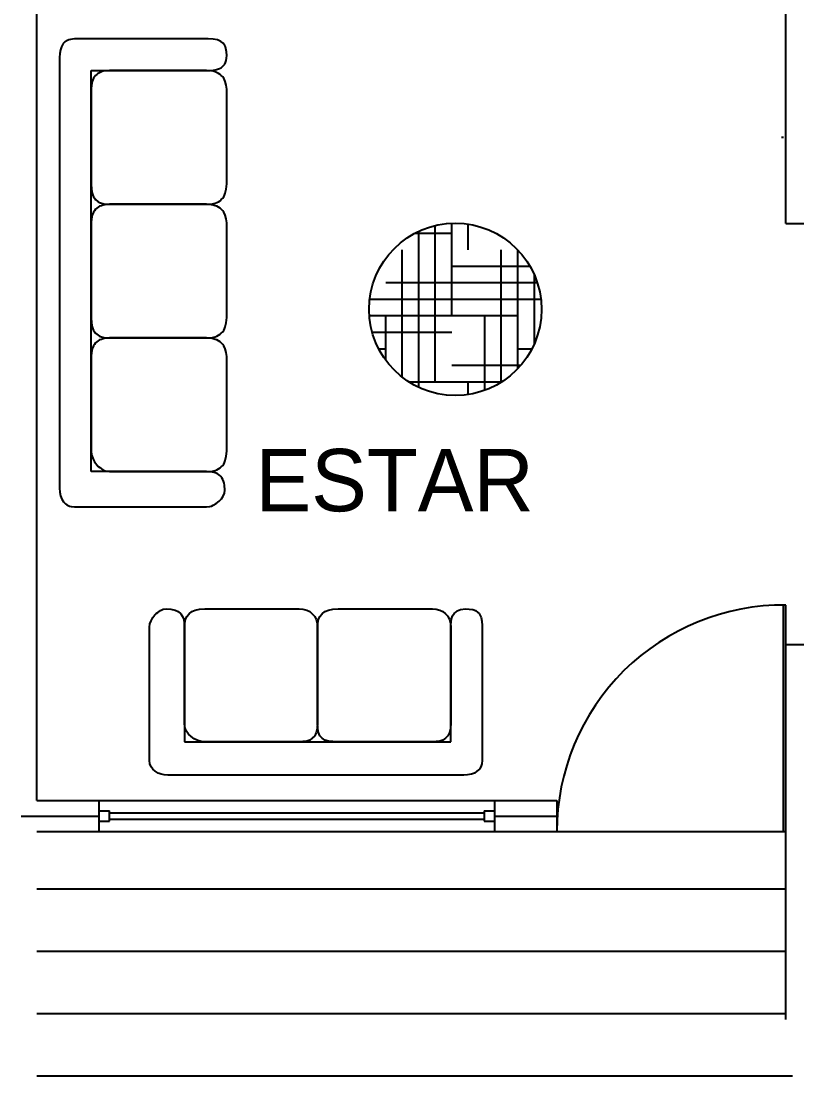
# Model space of a CAD drawing. Header units: millimetres. Extents: x 686.5 to 717.1, y 236.1 to 261.6.
# Drawn here: x 698.714 to 699.646, y 241.248 to 242.517 of the extents above; entities that cross this region are included whole.
import ezdxf

# ---------------------------------------------------------------- set-up
doc = ezdxf.new("R2010")
doc.units = ezdxf.units.MM
doc.linetypes.add('ACAD_ISO04W100', pattern=[30.5, 24, -3, 0.5, -3])
for name, color, linetype in [('EJE', 4, 'ACAD_ISO04W100'), ('LETREROS', 31, 'Continuous'), ('MUE', 2, 'Continuous'), ('MURO1', 3, 'Continuous'), ('PUERTAS', 191, 'Continuous'), ('VENTANAS', 111, 'Continuous')]:
    doc.layers.add(name, color=color, linetype=linetype)

# ---------------------------------------------------------------- blocks, each defined once
blk = doc.blocks.new('SILLON3')
at = {"color": 2}
for p, q in [((-1.1776, 0.2119), (-1.1843, 0.1965)), ((-1.1776, 0.2119), (-1.1843, 0.1965)), ((-1.1689, 0.2235), (-1.1776, 0.2119)), ((-1.1689, 0.2235), (-1.1776, 0.2119)), ((-1.164, 0.2273), (-1.1689, 0.2235)), ((-1.164, 0.2273), (-1.1689, 0.2235)), ((-1.1573, 0.2312), (-1.164, 0.2273)), ((-1.1573, 0.2312), (-1.164, 0.2273)), ((-1.1515, 0.2351), (-1.1573, 0.2312)), ((-1.1515, 0.2351), (-1.1573, 0.2312)), ((-1.1438, 0.237), (-1.1515, 0.2351)), ((-1.1438, 0.237), (-1.1515, 0.2351)), ((-1.1274, 0.2399), (-1.1438, 0.237)), ((-1.1274, 0.2399), (-1.1438, 0.237)), ((-1.109, 0.2409), (-1.1274, 0.2399)), ((-1.109, 0.2409), (-1.1274, 0.2399)), ((-1.0965, 0.2399), (-1.109, 0.2409)), ((-1.0965, 0.2399), (-1.109, 0.2409)), ((-1.0859, 0.238), (-1.0965, 0.2399)), ((-1.0859, 0.238), (-1.0965, 0.2399)), ((-1.0762, 0.2351), (-1.0859, 0.238)), ((-1.0762, 0.2351), (-1.0859, 0.238)), ((-1.0675, 0.2312), (-1.0762, 0.2351)), ((-1.0675, 0.2312), (-1.0762, 0.2351)), ((-1.0608, 0.2254), (-1.0675, 0.2312)), ((-1.0608, 0.2254), (-1.0675, 0.2312)), ((-1.055, 0.2196), (-1.0608, 0.2254)), ((-1.055, 0.2196), (-1.0608, 0.2254)), ((-1.0501, 0.2138), (-1.055, 0.2196)), ((-1.0501, 0.2138), (-1.055, 0.2196)), ((-1.0463, 0.2061), (-1.0501, 0.2138)), ((-1.0463, 0.2061), (-1.0501, 0.2138)), ((-1.0414, 0.1916), (-1.0463, 0.2061)), ((-1.0414, 0.1916), (-1.0463, 0.2061)), ((-1.0183, 0.209), (-1.0231, 0.2013)), ((-1.0183, 0.209), (-1.0231, 0.2013)), ((-1.0125, 0.2148), (-1.0183, 0.209)), ((-1.0125, 0.2148), (-1.0183, 0.209)), ((-1.0067, 0.2216), (-1.0125, 0.2148)), ((-1.0067, 0.2216), (-1.0125, 0.2148)), ((-0.9999, 0.2264), (-1.0067, 0.2216)), ((-0.9999, 0.2264), (-1.0067, 0.2216)), ((-0.9845, 0.2341), (-0.9999, 0.2264)), ((-0.9845, 0.2341), (-0.9999, 0.2264)), ((-0.9671, 0.2389), (-0.9845, 0.2341)), ((-0.9671, 0.2389), (-0.9845, 0.2341)), ((-0.9478, 0.2409), (-0.9671, 0.2389)), ((-0.9478, 0.2409), (-0.9671, 0.2389)), ((-0.4922, 0.2409), (-0.9478, 0.2409)), ((-0.4922, 0.2409), (-0.9478, 0.2409)), ((-0.4922, 0.2409), (-0.4922, 0.2409)), ((-0.4671, 0.2389), (-0.4922, 0.2409)), ((-0.4671, 0.2389), (-0.4922, 0.2409)), ((-0.4468, 0.2341), (-0.4671, 0.2389)), ((-0.4468, 0.2341), (-0.4671, 0.2389)), ((-0.442, 0.2322), (-0.4468, 0.2341)), ((-0.442, 0.2322), (-0.4468, 0.2341)), ((-0.4382, 0.2302), (-0.442, 0.2322)), ((-0.4382, 0.2302), (-0.442, 0.2322)), ((-0.4295, 0.2264), (-0.4382, 0.2302)), ((-0.4295, 0.2264), (-0.4382, 0.2302)), ((-0.4227, 0.2216), (-0.4295, 0.2264)), ((-0.4227, 0.2216), (-0.4295, 0.2264)), ((-0.416, 0.2148), (-0.4227, 0.2216)), ((-0.416, 0.2148), (-0.4227, 0.2216)), ((-0.4111, 0.209), (-0.416, 0.2148)), ((-0.4111, 0.209), (-0.416, 0.2148)), ((-0.4063, 0.2013), (-0.4111, 0.209)), ((-0.4063, 0.2013), (-0.4111, 0.209)), ((-0.3744, 0.209), (-0.3793, 0.2013)), ((-0.3744, 0.209), (-0.3793, 0.2013)), ((-0.3696, 0.2148), (-0.3744, 0.209)), ((-0.3696, 0.2148), (-0.3744, 0.209)), ((-0.3629, 0.2216), (-0.3696, 0.2148)), ((-0.3629, 0.2216), (-0.3696, 0.2148)), ((-0.3561, 0.2264), (-0.3629, 0.2216)), ((-0.3561, 0.2264), (-0.3629, 0.2216)), ((-0.3416, 0.2341), (-0.3561, 0.2264)), ((-0.3416, 0.2341), (-0.3561, 0.2264)), ((-0.3243, 0.2389), (-0.3416, 0.2341)), ((-0.3243, 0.2389), (-0.3416, 0.2341)), ((-0.3049, 0.2409), (-0.3243, 0.2389)), ((-0.3049, 0.2409), (-0.3243, 0.2389)), ((0.1507, 0.2409), (-0.3049, 0.2409)), ((0.1507, 0.2409), (-0.3049, 0.2409)), ((0.1507, 0.2409), (0.1507, 0.2409)), ((0.1758, 0.2389), (0.1507, 0.2409)), ((0.1758, 0.2389), (0.1507, 0.2409)), ((0.196, 0.2341), (0.1758, 0.2389)), ((0.196, 0.2341), (0.1758, 0.2389)), ((0.2009, 0.2322), (0.196, 0.2341)), ((0.2009, 0.2322), (0.196, 0.2341)), ((0.2047, 0.2302), (0.2009, 0.2322)), ((0.2047, 0.2302), (0.2009, 0.2322)), ((0.2134, 0.2264), (0.2047, 0.2302)), ((0.2134, 0.2264), (0.2047, 0.2302)), ((0.2202, 0.2216), (0.2134, 0.2264)), ((0.2202, 0.2216), (0.2134, 0.2264)), ((0.2269, 0.2148), (0.2202, 0.2216)), ((0.2269, 0.2148), (0.2202, 0.2216)), ((0.2317, 0.209), (0.2269, 0.2148)), ((0.2317, 0.209), (0.2269, 0.2148)), ((0.2366, 0.2013), (0.2317, 0.209)), ((0.2366, 0.2013), (0.2317, 0.209)), ((0.2684, 0.209), (0.2636, 0.2013)), ((0.2684, 0.209), (0.2636, 0.2013)), ((0.2732, 0.2148), (0.2684, 0.209)), ((0.2732, 0.2148), (0.2684, 0.209)), ((0.28, 0.2216), (0.2732, 0.2148)), ((0.28, 0.2216), (0.2732, 0.2148)), ((0.2868, 0.2264), (0.28, 0.2216)), ((0.2868, 0.2264), (0.28, 0.2216)), ((0.3012, 0.2341), (0.2868, 0.2264)), ((0.3012, 0.2341), (0.2868, 0.2264)), ((0.3186, 0.2389), (0.3012, 0.2341)), ((0.3186, 0.2389), (0.3012, 0.2341)), ((0.3379, 0.2409), (0.3186, 0.2389)), ((0.3379, 0.2409), (0.3186, 0.2389)), ((0.7935, 0.2409), (0.3379, 0.2409)), ((0.7935, 0.2409), (0.3379, 0.2409)), ((0.7935, 0.2409), (0.7935, 0.2409)), ((0.8186, 0.2389), (0.7935, 0.2409)), ((0.8186, 0.2389), (0.7935, 0.2409)), ((0.8389, 0.2341), (0.8186, 0.2389)), ((0.8389, 0.2341), (0.8186, 0.2389)), ((0.8437, 0.2322), (0.8389, 0.2341)), ((0.8437, 0.2322), (0.8389, 0.2341)), ((0.8476, 0.2302), (0.8437, 0.2322)), ((0.8476, 0.2302), (0.8437, 0.2322)), ((0.8563, 0.2264), (0.8476, 0.2302)), ((0.8563, 0.2264), (0.8476, 0.2302)), ((0.863, 0.2216), (0.8563, 0.2264)), ((0.863, 0.2216), (0.8563, 0.2264)), ((0.8698, 0.2148), (0.863, 0.2216)), ((0.8698, 0.2148), (0.863, 0.2216)), ((0.8746, 0.209), (0.8698, 0.2148)), ((0.8746, 0.209), (0.8698, 0.2148)), ((0.8794, 0.2013), (0.8746, 0.209)), ((0.8794, 0.2013), (0.8746, 0.209)), ((0.9103, 0.208), (0.9055, 0.2013)), ((0.9103, 0.208), (0.9055, 0.2013)), ((0.9152, 0.2129), (0.9103, 0.208)), ((0.9152, 0.2129), (0.9103, 0.208)), ((0.9219, 0.2177), (0.9152, 0.2129)), ((0.9219, 0.2177), (0.9152, 0.2129)), ((0.9296, 0.2225), (0.9219, 0.2177)), ((0.9296, 0.2225), (0.9219, 0.2177)), ((0.9374, 0.2254), (0.9296, 0.2225)), ((0.9374, 0.2254), (0.9296, 0.2225)), ((0.947, 0.2283), (0.9374, 0.2254)), ((0.947, 0.2283), (0.9374, 0.2254)), ((0.9576, 0.2302), (0.947, 0.2283)), ((0.9576, 0.2302), (0.947, 0.2283)), ((0.9818, 0.2322), (0.9576, 0.2302)), ((0.9818, 0.2322), (0.9576, 0.2302)), ((0.9953, 0.2302), (0.9818, 0.2322)), ((0.9953, 0.2302), (0.9818, 0.2322)), ((1.0097, 0.2244), (0.9953, 0.2302)), ((1.0097, 0.2244), (0.9953, 0.2302)), ((1.0233, 0.2158), (1.0097, 0.2244)), ((1.0233, 0.2158), (1.0097, 0.2244)), ((1.0348, 0.2042), (1.0233, 0.2158)), ((1.0348, 0.2042), (1.0233, 0.2158)), ((1.0455, 0.1907), (1.0348, 0.2042)), ((1.0455, 0.1907), (1.0348, 0.2042)), ((-1.1882, 0.1762), (-1.1891, 0.1521)), ((-1.1882, 0.1762), (-1.1891, 0.1521)), ((-1.1843, 0.1965), (-1.1882, 0.1762)), ((-1.1843, 0.1965), (-1.1882, 0.1762)), ((-1.0386, 0.1771), (-1.0414, 0.1916)), ((-1.0386, 0.1771), (-1.0414, 0.1916)), ((-1.0376, 0.1636), (-1.0386, 0.1771)), ((-1.0376, 0.1636), (-1.0386, 0.1771)), ((-1.0357, 0.1656), (-1.0376, 0.1434)), ((-1.0357, 0.1656), (-1.0376, 0.1434)), ((-1.0376, 0.1521), (-1.0376, 0.1636)), ((-1.0376, 0.1521), (-1.0376, 0.1636)), ((-1.0337, 0.1752), (-1.0357, 0.1656)), ((-1.0337, 0.1752), (-1.0357, 0.1656)), ((-1.0308, 0.1849), (-1.0337, 0.1752)), ((-1.0308, 0.1849), (-1.0337, 0.1752)), ((-1.0231, 0.2013), (-1.0308, 0.1849)), ((-1.0231, 0.2013), (-1.0308, 0.1849)), ((-0.4024, 0.1936), (-0.4063, 0.2013)), ((-0.4024, 0.1936), (-0.4063, 0.2013)), ((-0.3995, 0.1849), (-0.4024, 0.1936)), ((-0.3995, 0.1849), (-0.4024, 0.1936)), ((-0.3947, 0.1656), (-0.3995, 0.1849)), ((-0.3947, 0.1656), (-0.3995, 0.1849)), ((-0.3938, 0.1434), (-0.3947, 0.1656)), ((-0.3938, 0.1434), (-0.3947, 0.1656)), ((-0.3918, 0.1656), (-0.3938, 0.1434)), ((-0.3918, 0.1656), (-0.3938, 0.1434)), ((-0.3899, 0.1752), (-0.3918, 0.1656)), ((-0.3899, 0.1752), (-0.3918, 0.1656)), ((-0.387, 0.1849), (-0.3899, 0.1752)), ((-0.387, 0.1849), (-0.3899, 0.1752)), ((-0.3841, 0.1936), (-0.387, 0.1849)), ((-0.3841, 0.1936), (-0.387, 0.1849)), ((-0.3793, 0.2013), (-0.3841, 0.1936)), ((-0.3793, 0.2013), (-0.3841, 0.1936)), ((0.2404, 0.1936), (0.2366, 0.2013)), ((0.2404, 0.1936), (0.2366, 0.2013)), ((0.2433, 0.1849), (0.2404, 0.1936)), ((0.2433, 0.1849), (0.2404, 0.1936)), ((0.2482, 0.1656), (0.2433, 0.1849)), ((0.2482, 0.1656), (0.2433, 0.1849)), ((0.2491, 0.1434), (0.2482, 0.1656)), ((0.2491, 0.1434), (0.2482, 0.1656)), ((0.251, 0.1656), (0.2491, 0.1434)), ((0.251, 0.1656), (0.2491, 0.1434)), ((0.253, 0.1752), (0.251, 0.1656)), ((0.253, 0.1752), (0.251, 0.1656)), ((0.2559, 0.1849), (0.253, 0.1752)), ((0.2559, 0.1849), (0.253, 0.1752)), ((0.2588, 0.1936), (0.2559, 0.1849)), ((0.2588, 0.1936), (0.2559, 0.1849)), ((0.2636, 0.2013), (0.2588, 0.1936)), ((0.2636, 0.2013), (0.2588, 0.1936)), ((0.8833, 0.1936), (0.8794, 0.2013)), ((0.8833, 0.1936), (0.8794, 0.2013)), ((0.8862, 0.1849), (0.8833, 0.1936)), ((0.8862, 0.1849), (0.8833, 0.1936)), ((0.891, 0.1656), (0.8862, 0.1849)), ((0.891, 0.1656), (0.8862, 0.1849)), ((0.892, 0.1434), (0.891, 0.1656)), ((0.892, 0.1434), (0.891, 0.1656)), ((0.893, 0.1627), (0.892, 0.1434)), ((0.893, 0.1627), (0.892, 0.1434)), ((0.8958, 0.18), (0.893, 0.1627)), ((0.8958, 0.18), (0.893, 0.1627)), ((0.9016, 0.1945), (0.8958, 0.18)), ((0.9016, 0.1945), (0.8958, 0.18)), ((0.9055, 0.2013), (0.9016, 0.1945)), ((0.9055, 0.2013), (0.9016, 0.1945)), ((1.0542, 0.1762), (1.0455, 0.1907)), ((1.0542, 0.1762), (1.0455, 0.1907)), ((1.058, 0.1685), (1.0542, 0.1762)), ((1.058, 0.1685), (1.0542, 0.1762)), ((1.0599, 0.1598), (1.058, 0.1685)), ((1.0599, 0.1598), (1.058, 0.1685)), ((1.0619, 0.1434), (1.0599, 0.1598)), ((1.0619, 0.1434), (1.0599, 0.1598)), ((-1.1891, 0.1521), (-1.1891, -0.4908)), ((-1.1891, 0.1521), (-1.1891, 0.1521)), ((-1.1891, 0.1521), (-1.1891, -0.4908)), ((-1.0376, -0.4107), (-1.0376, 0.1521)), ((-1.0376, -0.4107), (-1.0376, 0.1521)), ((-1.0376, 0.1434), (-1.0376, -0.3219)), ((-1.0376, 0.1434), (-1.0376, 0.1434)), ((-1.0376, 0.1434), (-1.0376, -0.3219)), ((-0.3938, 0.1434), (-0.3938, -0.3219)), ((-0.3938, 0.1434), (-0.3938, 0.1434)), ((-0.3938, 0.1434), (-0.3938, -0.3219)), ((-0.3938, -0.3219), (-0.3938, 0.1434)), ((-0.3938, -0.3219), (-0.3938, 0.1434)), ((0.2491, -0.3219), (0.2491, 0.1434)), ((0.2491, -0.3219), (0.2491, 0.1434)), ((0.2491, 0.1434), (0.2491, -0.3219)), ((0.2491, 0.1434), (0.2491, 0.1434)), ((0.2491, 0.1434), (0.2491, -0.3219)), ((0.892, -0.3219), (0.892, 0.1434)), ((0.892, -0.3219), (0.892, 0.1434)), ((0.892, 0.1434), (0.892, -0.4107)), ((0.892, 0.1434), (0.892, 0.1434)), ((0.892, 0.1434), (0.892, -0.4107)), ((1.0619, -0.4908), (1.0619, 0.1434)), ((1.0619, -0.4908), (1.0619, 0.1434)), ((-1.0376, -0.3219), (-1.0357, -0.3431)), ((-1.0376, -0.3219), (-1.0357, -0.3431)), ((-1.0357, -0.3431), (-1.0337, -0.3528)), ((-1.0357, -0.3431), (-1.0337, -0.3528)), ((-1.0337, -0.3528), (-1.0308, -0.3615)), ((-1.0337, -0.3528), (-1.0308, -0.3615)), ((-0.3995, -0.3615), (-0.3947, -0.3431)), ((-0.3995, -0.3615), (-0.3947, -0.3431)), ((-0.3947, -0.3431), (-0.3938, -0.3219)), ((-0.3947, -0.3431), (-0.3938, -0.3219)), ((-0.3938, -0.3219), (-0.3918, -0.3431)), ((-0.3938, -0.3219), (-0.3918, -0.3431)), ((-0.3938, -0.3219), (-0.3938, -0.3219)), ((-0.3918, -0.3431), (-0.3899, -0.3528)), ((-0.3918, -0.3431), (-0.3899, -0.3528)), ((-0.3899, -0.3528), (-0.387, -0.3615)), ((-0.3899, -0.3528), (-0.387, -0.3615)), ((0.2433, -0.3615), (0.2482, -0.3431)), ((0.2433, -0.3615), (0.2482, -0.3431)), ((0.2482, -0.3431), (0.2491, -0.3219)), ((0.2482, -0.3431), (0.2491, -0.3219)), ((0.2491, -0.3219), (0.2491, -0.3219)), ((0.2491, -0.3219), (0.251, -0.3431)), ((0.2491, -0.3219), (0.251, -0.3431)), ((0.251, -0.3431), (0.253, -0.3528)), ((0.251, -0.3431), (0.253, -0.3528)), ((0.253, -0.3528), (0.2559, -0.3615)), ((0.253, -0.3528), (0.2559, -0.3615)), ((0.8727, -0.3692), (0.8833, -0.3547)), ((0.8727, -0.3692), (0.8833, -0.3547)), ((0.8833, -0.3547), (0.8901, -0.3383)), ((0.8833, -0.3547), (0.8901, -0.3383)), ((0.8901, -0.3383), (0.892, -0.3219)), ((0.8901, -0.3383), (0.892, -0.3219)), ((0.892, -0.3219), (0.892, -0.3219)), ((-1.0308, -0.3615), (-1.0231, -0.3769)), ((-1.0308, -0.3615), (-1.0231, -0.3769)), ((-1.0231, -0.3769), (-1.0212, -0.3808)), ((-1.0231, -0.3769), (-1.0212, -0.3808)), ((-1.0212, -0.3808), (-1.0183, -0.3837)), ((-1.0212, -0.3808), (-1.0183, -0.3837)), ((-1.0183, -0.3837), (-1.0125, -0.3895)), ((-1.0183, -0.3837), (-1.0125, -0.3895)), ((-1.0125, -0.3895), (-0.9999, -0.3991)), ((-1.0125, -0.3895), (-0.9999, -0.3991)), ((-0.9999, -0.3991), (-0.9845, -0.4059)), ((-0.9999, -0.3991), (-0.9845, -0.4059)), ((-0.9845, -0.4059), (-0.9671, -0.4097)), ((-0.9845, -0.4059), (-0.9671, -0.4097)), ((-0.4671, -0.4097), (-0.4468, -0.4059)), ((-0.4671, -0.4097), (-0.4468, -0.4059)), ((-0.4468, -0.4059), (-0.4382, -0.403)), ((-0.4468, -0.4059), (-0.4382, -0.403)), ((-0.4382, -0.403), (-0.4295, -0.3991)), ((-0.4382, -0.403), (-0.4295, -0.3991)), ((-0.4295, -0.3991), (-0.4227, -0.3943)), ((-0.4295, -0.3991), (-0.4227, -0.3943)), ((-0.4227, -0.3943), (-0.4188, -0.3924)), ((-0.4227, -0.3943), (-0.4188, -0.3924)), ((-0.4188, -0.3924), (-0.416, -0.3895)), ((-0.4188, -0.3924), (-0.416, -0.3895)), ((-0.416, -0.3895), (-0.4063, -0.3769)), ((-0.416, -0.3895), (-0.4063, -0.3769)), ((-0.4063, -0.3769), (-0.4024, -0.3702)), ((-0.4063, -0.3769), (-0.4024, -0.3702)), ((-0.4024, -0.3702), (-0.3995, -0.3615)), ((-0.4024, -0.3702), (-0.3995, -0.3615)), ((-0.387, -0.3615), (-0.3841, -0.3702)), ((-0.387, -0.3615), (-0.3841, -0.3702)), ((-0.3841, -0.3702), (-0.3793, -0.3769)), ((-0.3841, -0.3702), (-0.3793, -0.3769)), ((-0.3793, -0.3769), (-0.3696, -0.3895)), ((-0.3793, -0.3769), (-0.3696, -0.3895)), ((-0.3696, -0.3895), (-0.3629, -0.3943)), ((-0.3696, -0.3895), (-0.3629, -0.3943)), ((-0.3629, -0.3943), (-0.3561, -0.3991)), ((-0.3629, -0.3943), (-0.3561, -0.3991)), ((-0.3561, -0.3991), (-0.3416, -0.4059)), ((-0.3561, -0.3991), (-0.3416, -0.4059)), ((-0.3416, -0.4059), (-0.3243, -0.4097)), ((-0.3416, -0.4059), (-0.3243, -0.4097)), ((0.1758, -0.4097), (0.196, -0.4059)), ((0.1758, -0.4097), (0.196, -0.4059)), ((0.196, -0.4059), (0.2047, -0.403)), ((0.196, -0.4059), (0.2047, -0.403)), ((0.2047, -0.403), (0.2134, -0.3991)), ((0.2047, -0.403), (0.2134, -0.3991)), ((0.2134, -0.3991), (0.2202, -0.3943)), ((0.2134, -0.3991), (0.2202, -0.3943)), ((0.2202, -0.3943), (0.224, -0.3924)), ((0.2202, -0.3943), (0.224, -0.3924)), ((0.224, -0.3924), (0.2269, -0.3895)), ((0.224, -0.3924), (0.2269, -0.3895)), ((0.2269, -0.3895), (0.2366, -0.3769)), ((0.2269, -0.3895), (0.2366, -0.3769)), ((0.2366, -0.3769), (0.2404, -0.3702)), ((0.2366, -0.3769), (0.2404, -0.3702)), ((0.2404, -0.3702), (0.2433, -0.3615)), ((0.2404, -0.3702), (0.2433, -0.3615)), ((0.2559, -0.3615), (0.2588, -0.3702)), ((0.2559, -0.3615), (0.2588, -0.3702)), ((0.2588, -0.3702), (0.2636, -0.3769)), ((0.2588, -0.3702), (0.2636, -0.3769)), ((0.2636, -0.3769), (0.2732, -0.3895)), ((0.2636, -0.3769), (0.2732, -0.3895)), ((0.2732, -0.3895), (0.28, -0.3943)), ((0.2732, -0.3895), (0.28, -0.3943)), ((0.28, -0.3943), (0.2868, -0.3991)), ((0.28, -0.3943), (0.2868, -0.3991)), ((0.2868, -0.3991), (0.3012, -0.4059)), ((0.2868, -0.3991), (0.3012, -0.4059)), ((0.3012, -0.4059), (0.3186, -0.4097)), ((0.3012, -0.4059), (0.3186, -0.4097)), ((0.8109, -0.4088), (0.8283, -0.403)), ((0.8109, -0.4088), (0.8283, -0.403)), ((0.8283, -0.403), (0.836, -0.3991)), ((0.8283, -0.403), (0.836, -0.3991)), ((0.836, -0.3991), (0.8447, -0.3943)), ((0.836, -0.3991), (0.8447, -0.3943)), ((0.8447, -0.3943), (0.8524, -0.3885)), ((0.8447, -0.3943), (0.8524, -0.3885)), ((0.8524, -0.3885), (0.8601, -0.3827)), ((0.8524, -0.3885), (0.8601, -0.3827)), ((0.8601, -0.3827), (0.8669, -0.3769)), ((0.8601, -0.3827), (0.8669, -0.3769)), ((0.8669, -0.3769), (0.8727, -0.3692)), ((0.8669, -0.3769), (0.8727, -0.3692)), ((-1.0376, -0.4107), (-1.0376, -0.4107)), ((0.892, -0.4107), (-1.0376, -0.4107)), ((0.892, -0.4107), (-1.0376, -0.4107)), ((-0.9671, -0.4097), (-0.9478, -0.4107)), ((-0.9671, -0.4097), (-0.9478, -0.4107)), ((-0.9478, -0.4107), (-0.9478, -0.4107)), ((-0.9478, -0.4107), (-0.4922, -0.4107)), ((-0.9478, -0.4107), (-0.4922, -0.4107)), ((-0.4922, -0.4107), (-0.4671, -0.4097)), ((-0.4922, -0.4107), (-0.4671, -0.4097)), ((-0.3243, -0.4097), (-0.3049, -0.4107)), ((-0.3243, -0.4097), (-0.3049, -0.4107)), ((-0.3049, -0.4107), (-0.3049, -0.4107)), ((-0.3049, -0.4107), (0.1507, -0.4107)), ((-0.3049, -0.4107), (0.1507, -0.4107)), ((0.1507, -0.4107), (0.1758, -0.4097)), ((0.1507, -0.4107), (0.1758, -0.4097)), ((0.3186, -0.4097), (0.3379, -0.4107)), ((0.3186, -0.4097), (0.3379, -0.4107)), ((0.3379, -0.4107), (0.3379, -0.4107)), ((0.3379, -0.4107), (0.7935, -0.4107)), ((0.3379, -0.4107), (0.7935, -0.4107)), ((0.7935, -0.4107), (0.8109, -0.4088)), ((0.7935, -0.4107), (0.8109, -0.4088)), ((-1.1891, -0.4908), (-1.1872, -0.5092)), ((-1.1891, -0.4908), (-1.1872, -0.5092)), ((1.058, -0.514), (1.0599, -0.5072)), ((1.058, -0.514), (1.0599, -0.5072)), ((1.0599, -0.5072), (1.0619, -0.4908)), ((1.0599, -0.5072), (1.0619, -0.4908)), ((1.0619, -0.4908), (1.0619, -0.4908)), ((-1.1872, -0.5092), (-1.1853, -0.5178)), ((-1.1872, -0.5092), (-1.1853, -0.5178)), ((-1.1853, -0.5178), (-1.1824, -0.5246)), ((-1.1853, -0.5178), (-1.1824, -0.5246)), ((-1.1824, -0.5246), (-1.1795, -0.5314)), ((-1.1824, -0.5246), (-1.1795, -0.5314)), ((-1.1795, -0.5314), (-1.1747, -0.5372)), ((-1.1795, -0.5314), (-1.1747, -0.5372)), ((-1.1747, -0.5372), (-1.1698, -0.542)), ((-1.1747, -0.5372), (-1.1698, -0.542)), ((-1.1698, -0.542), (-1.1669, -0.5449)), ((-1.1698, -0.542), (-1.1669, -0.5449)), ((-1.1669, -0.5449), (-1.164, -0.5468)), ((-1.1669, -0.5449), (-1.164, -0.5468)), ((-1.164, -0.5468), (-1.1515, -0.5536)), ((-1.164, -0.5468), (-1.1515, -0.5536)), ((-1.1515, -0.5536), (-1.136, -0.5584)), ((-1.1515, -0.5536), (-1.136, -0.5584)), ((0.9914, -0.5613), (1.0088, -0.5574)), ((0.9914, -0.5613), (1.0088, -0.5574)), ((1.0088, -0.5574), (1.0242, -0.5516)), ((1.0088, -0.5574), (1.0242, -0.5516)), ((1.0242, -0.5516), (1.0377, -0.5439)), ((1.0242, -0.5516), (1.0377, -0.5439)), ((1.0377, -0.5439), (1.0474, -0.5333)), ((1.0377, -0.5439), (1.0474, -0.5333)), ((1.0474, -0.5333), (1.0522, -0.5275)), ((1.0474, -0.5333), (1.0522, -0.5275)), ((1.0522, -0.5275), (1.0551, -0.5207)), ((1.0522, -0.5275), (1.0551, -0.5207)), ((1.0551, -0.5207), (1.058, -0.514)), ((1.0551, -0.5207), (1.058, -0.514)), ((-1.136, -0.5584), (-1.1187, -0.5613)), ((-1.136, -0.5584), (-1.1187, -0.5613)), ((-1.1187, -0.5613), (-1.0994, -0.5622)), ((-1.1187, -0.5613), (-1.0994, -0.5622)), ((-1.0994, -0.5622), (0.9721, -0.5622)), ((-1.0994, -0.5622), (-1.0994, -0.5622)), ((-1.0994, -0.5622), (0.9721, -0.5622)), ((0.9721, -0.5622), (0.9914, -0.5613)), ((0.9721, -0.5622), (0.9914, -0.5613))]:
    blk.add_line(p, q, dxfattribs=at)
blk = doc.blocks.new('SILLON2')
at = {"color": 2}
for p, q in [((-0.7581, 0.5012), (-0.7464, 0.5096)), ((-0.7581, 0.5012), (-0.7464, 0.5096)), ((-0.7464, 0.5096), (-0.7313, 0.5146)), ((-0.7464, 0.5096), (-0.7313, 0.5146)), ((-0.7313, 0.5146), (-0.7129, 0.5179)), ((-0.7313, 0.5146), (-0.7129, 0.5179)), ((-0.7129, 0.5179), (-0.6945, 0.5196)), ((-0.7129, 0.5179), (-0.6945, 0.5196)), ((-0.6945, 0.5196), (0.7279, 0.5196)), ((-0.6945, 0.5196), (-0.6945, 0.5196)), ((-0.6945, 0.5196), (0.7279, 0.5196)), ((0.7279, 0.5196), (0.7446, 0.5179)), ((0.7279, 0.5196), (0.7446, 0.5179)), ((0.7446, 0.5179), (0.7597, 0.5146)), ((0.7446, 0.5179), (0.7597, 0.5146)), ((0.7597, 0.5146), (0.7748, 0.5096)), ((0.7597, 0.5146), (0.7748, 0.5096)), ((0.7748, 0.5096), (0.7881, 0.5012)), ((0.7748, 0.5096), (0.7881, 0.5012)), ((-0.7832, 0.4493), (-0.7815, 0.4644)), ((-0.7832, 0.4493), (-0.7815, 0.4644)), ((-0.7815, 0.4644), (-0.7765, 0.4795)), ((-0.7815, 0.4644), (-0.7765, 0.4795)), ((-0.7765, 0.4795), (-0.7698, 0.4912)), ((-0.7765, 0.4795), (-0.7698, 0.4912)), ((-0.7698, 0.4912), (-0.7581, 0.5012)), ((-0.7698, 0.4912), (-0.7581, 0.5012)), ((0.7881, 0.5012), (0.7999, 0.4912)), ((0.7881, 0.5012), (0.7999, 0.4912)), ((0.7999, 0.4912), (0.8082, 0.4795)), ((0.7999, 0.4912), (0.8082, 0.4795)), ((0.8082, 0.4795), (0.8149, 0.4644)), ((0.8082, 0.4795), (0.8149, 0.4644)), ((0.8149, 0.4644), (0.8166, 0.4493)), ((0.8149, 0.4644), (0.8166, 0.4493)), ((-0.7832, -0.2), (-0.7832, 0.4493)), ((-0.7832, -0.2), (-0.7832, 0.4493)), ((0.8166, 0.4493), (0.8166, -0.1916)), ((0.8166, 0.4493), (0.8166, 0.4493)), ((0.8166, 0.4493), (0.8166, -0.1916)), ((-0.6326, 0.359), (-0.6326, 0.359)), ((0.6476, 0.359), (-0.6326, 0.359)), ((-0.6326, 0.359), (-0.6326, -0.1916)), ((-0.6326, 0.359), (-0.6326, -0.1916)), ((0.6476, 0.359), (-0.6326, 0.359)), ((-0.5941, 0.3506), (-0.5791, 0.3556)), ((-0.5941, 0.3506), (-0.5791, 0.3556)), ((-0.5791, 0.3556), (-0.5623, 0.3573)), ((-0.5791, 0.3556), (-0.5623, 0.3573)), ((-0.5623, 0.3573), (-0.5439, 0.359)), ((-0.5623, 0.3573), (-0.5439, 0.359)), ((-0.5439, 0.359), (-0.5439, 0.359)), ((-0.5439, 0.359), (-0.0904, 0.359)), ((-0.5439, 0.359), (-0.0904, 0.359)), ((-0.0904, 0.359), (-0.0653, 0.3573)), ((-0.0904, 0.359), (-0.0653, 0.3573)), ((-0.0653, 0.3573), (-0.0452, 0.3556)), ((-0.0653, 0.3573), (-0.0452, 0.3556)), ((-0.0452, 0.3556), (-0.0268, 0.3506)), ((-0.0452, 0.3556), (-0.0268, 0.3506)), ((0.0451, 0.3506), (0.0602, 0.3556)), ((0.0451, 0.3506), (0.0602, 0.3556)), ((0.0602, 0.3556), (0.0786, 0.3573)), ((0.0602, 0.3556), (0.0786, 0.3573)), ((0.0786, 0.3573), (0.097, 0.359)), ((0.0786, 0.3573), (0.097, 0.359)), ((0.097, 0.359), (0.097, 0.359)), ((0.097, 0.359), (0.5505, 0.359)), ((0.097, 0.359), (0.5505, 0.359)), ((0.5505, 0.359), (0.5673, 0.3573)), ((0.5505, 0.359), (0.5673, 0.3573)), ((0.5673, 0.3573), (0.584, 0.3523)), ((0.5673, 0.3573), (0.584, 0.3523)), ((0.6476, -0.1916), (0.6476, 0.359)), ((0.6476, -0.1916), (0.6476, 0.359)), ((-0.6309, 0.2954), (-0.6259, 0.3138)), ((-0.6309, 0.2954), (-0.6259, 0.3138)), ((-0.6259, 0.3138), (-0.6175, 0.3305)), ((-0.6259, 0.3138), (-0.6175, 0.3305)), ((-0.6175, 0.3305), (-0.6075, 0.3422)), ((-0.6175, 0.3305), (-0.6075, 0.3422)), ((-0.6075, 0.3422), (-0.5941, 0.3506)), ((-0.6075, 0.3422), (-0.5941, 0.3506)), ((-0.0268, 0.3506), (-0.0134, 0.3422)), ((-0.0268, 0.3506), (-0.0134, 0.3422)), ((-0.0134, 0.3422), (-0.0034, 0.3305)), ((-0.0134, 0.3422), (-0.0034, 0.3305)), ((-0.0034, 0.3305), (0.0033, 0.3138)), ((-0.0034, 0.3305), (0.0033, 0.3138)), ((0.0033, 0.3138), (0.0066, 0.2954)), ((0.0033, 0.3138), (0.0066, 0.2954)), ((0.01, 0.2954), (0.015, 0.3138)), ((0.01, 0.2954), (0.015, 0.3138)), ((0.015, 0.3138), (0.0217, 0.3305)), ((0.015, 0.3138), (0.0217, 0.3305)), ((0.0217, 0.3305), (0.0334, 0.3422)), ((0.0217, 0.3305), (0.0334, 0.3422)), ((0.0334, 0.3422), (0.0451, 0.3506)), ((0.0334, 0.3422), (0.0451, 0.3506)), ((0.584, 0.3523), (0.6007, 0.3456)), ((0.584, 0.3523), (0.6007, 0.3456)), ((0.6007, 0.3456), (0.6158, 0.3339)), ((0.6007, 0.3456), (0.6158, 0.3339)), ((0.6158, 0.3339), (0.6292, 0.3222)), ((0.6158, 0.3339), (0.6292, 0.3222)), ((0.6292, 0.3222), (0.6392, 0.3071)), ((0.6292, 0.3222), (0.6392, 0.3071)), ((0.6392, 0.3071), (0.6459, 0.2887)), ((0.6392, 0.3071), (0.6459, 0.2887)), ((-0.6326, 0.2703), (-0.6309, 0.2954)), ((-0.6326, 0.2703), (-0.6309, 0.2954)), ((-0.6326, -0.1916), (-0.6326, 0.2703)), ((-0.6326, -0.1916), (-0.6326, 0.2703)), ((0.0066, 0.2954), (0.0083, 0.2703)), ((0.0066, 0.2954), (0.0083, 0.2703)), ((0.0083, 0.2703), (0.01, 0.2954)), ((0.0083, 0.2703), (0.01, 0.2954)), ((0.0083, 0.2703), (0.0083, -0.1916)), ((0.0083, 0.2703), (0.0083, 0.2703)), ((0.0083, 0.2703), (0.0083, -0.1916)), ((0.0083, -0.1916), (0.0083, 0.2703)), ((0.0083, -0.1916), (0.0083, 0.2703)), ((0.6459, 0.2887), (0.6476, 0.2703)), ((0.6459, 0.2887), (0.6476, 0.2703)), ((0.6476, 0.2703), (0.6476, -0.1916)), ((0.6476, 0.2703), (0.6476, 0.2703)), ((0.6476, 0.2703), (0.6476, -0.1916)), ((-0.7832, -0.2), (-0.7832, -0.2)), ((-0.7815, -0.2217), (-0.7832, -0.2)), ((-0.7815, -0.2217), (-0.7832, -0.2)), ((-0.6326, -0.1916), (-0.6326, -0.1916)), ((-0.6309, -0.21), (-0.6326, -0.1916)), ((-0.6309, -0.21), (-0.6326, -0.1916)), ((-0.6326, -0.1916), (-0.6326, -0.2033)), ((-0.6326, -0.1916), (-0.6326, -0.2033)), ((0.0083, -0.1916), (0.0066, -0.21)), ((0.0083, -0.1916), (0.0066, -0.21)), ((0.0083, -0.1916), (0.0083, -0.1916)), ((0.01, -0.21), (0.0083, -0.1916)), ((0.01, -0.21), (0.0083, -0.1916)), ((0.6476, -0.1916), (0.6459, -0.21)), ((0.6476, -0.1916), (0.6459, -0.21)), ((0.6476, -0.1916), (0.6476, -0.1916)), ((0.6493, -0.21), (0.6476, -0.1916)), ((0.6493, -0.21), (0.6476, -0.1916)), ((0.8166, -0.1916), (0.8149, -0.2083)), ((0.8166, -0.1916), (0.8149, -0.2083)), ((-0.7782, -0.2384), (-0.7815, -0.2217)), ((-0.7782, -0.2384), (-0.7815, -0.2217)), ((-0.7715, -0.2518), (-0.7782, -0.2384)), ((-0.7715, -0.2518), (-0.7782, -0.2384)), ((-0.7682, -0.2585), (-0.7715, -0.2518)), ((-0.7682, -0.2585), (-0.7715, -0.2518)), ((-0.641, -0.2468), (-0.6493, -0.2585)), ((-0.641, -0.2468), (-0.6493, -0.2585)), ((-0.636, -0.2318), (-0.641, -0.2468)), ((-0.636, -0.2318), (-0.641, -0.2468)), ((-0.6343, -0.2167), (-0.636, -0.2318)), ((-0.6343, -0.2167), (-0.636, -0.2318)), ((-0.6326, -0.2033), (-0.6343, -0.2167)), ((-0.6326, -0.2033), (-0.6343, -0.2167)), ((-0.6259, -0.2284), (-0.6309, -0.21)), ((-0.6259, -0.2284), (-0.6309, -0.21)), ((-0.6175, -0.2435), (-0.6259, -0.2284)), ((-0.6175, -0.2435), (-0.6259, -0.2284)), ((-0.6159, -0.2468), (-0.6175, -0.2435)), ((-0.6159, -0.2468), (-0.6175, -0.2435)), ((-0.6125, -0.2502), (-0.6159, -0.2468)), ((-0.6125, -0.2502), (-0.6159, -0.2468)), ((-0.6075, -0.2569), (-0.6125, -0.2502)), ((-0.6075, -0.2569), (-0.6125, -0.2502)), ((-0.0034, -0.2435), (-0.0134, -0.2569)), ((-0.0034, -0.2435), (-0.0134, -0.2569)), ((0.0033, -0.2284), (-0.0034, -0.2435)), ((0.0033, -0.2284), (-0.0034, -0.2435)), ((0.0066, -0.21), (0.0033, -0.2284)), ((0.0066, -0.21), (0.0033, -0.2284)), ((0.015, -0.2284), (0.01, -0.21)), ((0.015, -0.2284), (0.01, -0.21)), ((0.0217, -0.2435), (0.015, -0.2284)), ((0.0217, -0.2435), (0.015, -0.2284)), ((0.0334, -0.2569), (0.0217, -0.2435)), ((0.0334, -0.2569), (0.0217, -0.2435)), ((0.6359, -0.2435), (0.6258, -0.2569)), ((0.6359, -0.2435), (0.6258, -0.2569)), ((0.6426, -0.2284), (0.6359, -0.2435)), ((0.6426, -0.2284), (0.6359, -0.2435)), ((0.6459, -0.21), (0.6426, -0.2284)), ((0.6459, -0.21), (0.6426, -0.2284)), ((0.6509, -0.2284), (0.6493, -0.21)), ((0.6509, -0.2284), (0.6493, -0.21)), ((0.6576, -0.2435), (0.6509, -0.2284)), ((0.6576, -0.2435), (0.6509, -0.2284)), ((0.666, -0.2569), (0.6576, -0.2435)), ((0.666, -0.2569), (0.6576, -0.2435)), ((0.7898, -0.2518), (0.7831, -0.2585)), ((0.7898, -0.2518), (0.7831, -0.2585)), ((0.7999, -0.2384), (0.7898, -0.2518)), ((0.7999, -0.2384), (0.7898, -0.2518)), ((0.8082, -0.2234), (0.7999, -0.2384)), ((0.8082, -0.2234), (0.7999, -0.2384)), ((0.8149, -0.2083), (0.8082, -0.2234)), ((0.8149, -0.2083), (0.8082, -0.2234)), ((-0.7631, -0.2636), (-0.7682, -0.2585)), ((-0.7631, -0.2636), (-0.7682, -0.2585)), ((-0.7514, -0.2719), (-0.7631, -0.2636)), ((-0.7514, -0.2719), (-0.7631, -0.2636)), ((-0.738, -0.2769), (-0.7514, -0.2719)), ((-0.738, -0.2769), (-0.7514, -0.2719)), ((-0.7213, -0.2786), (-0.738, -0.2769)), ((-0.7213, -0.2786), (-0.738, -0.2769)), ((-0.7029, -0.2803), (-0.7213, -0.2786)), ((-0.7029, -0.2803), (-0.7213, -0.2786)), ((-0.6795, -0.2769), (-0.7029, -0.2803)), ((-0.6795, -0.2769), (-0.7029, -0.2803)), ((-0.6627, -0.2702), (-0.6795, -0.2769)), ((-0.6627, -0.2702), (-0.6795, -0.2769)), ((-0.656, -0.2652), (-0.6627, -0.2702)), ((-0.656, -0.2652), (-0.6627, -0.2702)), ((-0.6493, -0.2585), (-0.656, -0.2652)), ((-0.6493, -0.2585), (-0.656, -0.2652)), ((-0.5941, -0.2669), (-0.6075, -0.2569)), ((-0.5941, -0.2669), (-0.6075, -0.2569)), ((-0.5791, -0.2736), (-0.5941, -0.2669)), ((-0.5791, -0.2736), (-0.5941, -0.2669)), ((-0.5623, -0.2786), (-0.5791, -0.2736)), ((-0.5623, -0.2786), (-0.5791, -0.2736)), ((-0.5439, -0.2803), (-0.5623, -0.2786)), ((-0.5439, -0.2803), (-0.5623, -0.2786)), ((-0.0904, -0.2803), (-0.5439, -0.2803)), ((-0.0904, -0.2803), (-0.5439, -0.2803)), ((-0.0653, -0.2786), (-0.0904, -0.2803)), ((-0.0653, -0.2786), (-0.0904, -0.2803)), ((-0.0904, -0.2803), (-0.0904, -0.2803)), ((-0.0452, -0.2736), (-0.0653, -0.2786)), ((-0.0452, -0.2736), (-0.0653, -0.2786)), ((-0.0268, -0.2669), (-0.0452, -0.2736)), ((-0.0268, -0.2669), (-0.0452, -0.2736)), ((-0.0134, -0.2569), (-0.0268, -0.2669)), ((-0.0134, -0.2569), (-0.0268, -0.2669)), ((0.0451, -0.2669), (0.0334, -0.2569)), ((0.0451, -0.2669), (0.0334, -0.2569)), ((0.0602, -0.2736), (0.0451, -0.2669)), ((0.0602, -0.2736), (0.0451, -0.2669)), ((0.0786, -0.2786), (0.0602, -0.2736)), ((0.0786, -0.2786), (0.0602, -0.2736)), ((0.097, -0.2803), (0.0786, -0.2786)), ((0.097, -0.2803), (0.0786, -0.2786)), ((0.5505, -0.2803), (0.097, -0.2803)), ((0.5505, -0.2803), (0.097, -0.2803)), ((0.5756, -0.2786), (0.5505, -0.2803)), ((0.5756, -0.2786), (0.5505, -0.2803)), ((0.5505, -0.2803), (0.5505, -0.2803)), ((0.5957, -0.2736), (0.5756, -0.2786)), ((0.5957, -0.2736), (0.5756, -0.2786)), ((0.6124, -0.2669), (0.5957, -0.2736)), ((0.6124, -0.2669), (0.5957, -0.2736)), ((0.6258, -0.2569), (0.6124, -0.2669)), ((0.6258, -0.2569), (0.6124, -0.2669)), ((0.6777, -0.2669), (0.666, -0.2569)), ((0.6777, -0.2669), (0.666, -0.2569)), ((0.6928, -0.2736), (0.6777, -0.2669)), ((0.6928, -0.2736), (0.6777, -0.2669)), ((0.7128, -0.2786), (0.6928, -0.2736)), ((0.7128, -0.2786), (0.6928, -0.2736)), ((0.7363, -0.2803), (0.7128, -0.2786)), ((0.7363, -0.2803), (0.7128, -0.2786)), ((0.7497, -0.2786), (0.7363, -0.2803)), ((0.7497, -0.2786), (0.7363, -0.2803)), ((0.763, -0.2719), (0.7497, -0.2786)), ((0.763, -0.2719), (0.7497, -0.2786)), ((0.7764, -0.2636), (0.763, -0.2719)), ((0.7764, -0.2636), (0.763, -0.2719)), ((0.7831, -0.2585), (0.7764, -0.2636)), ((0.7831, -0.2585), (0.7764, -0.2636))]:
    blk.add_line(p, q, dxfattribs=at)

msp = doc.modelspace()

# ---------------------------------------------------------------- hatches: boundary and pattern name
at = {"layer": 'MUE'}
h = msp.add_hatch(dxfattribs=at)
h.set_pattern_fill('HOUND', color=256, scale=0.0125, style=0)
h.set_pattern_definition([(0, (649.622317, 200.887547), (0.079375, 0.01984375), [0.3175, -0.15875]), (90, (649.622317, 200.887547), (-0.01984375, -0.079375), [0.3175, -0.15875])])
h.paths.add_polyline_path([(699.3396, 242.1702, 1), (699.1325, 242.1702, 1)])

# ---------------------------------------------------------------- linework, layer by layer
at = {"layer": 'EJE'}
for p, q in [((698.7143, 241.5608), (698.808, 241.5608)), ((699.283, 241.5608), (699.358, 241.5608))]:
    msp.add_line(p, q, dxfattribs=at)
at = {"layer": 'MUE'}
for p, q in [((698.733, 241.4733), (699.633, 241.4733)), ((698.733, 241.3983), (699.633, 241.3983)), ((698.733, 241.3233), (699.633, 241.3233)), ((698.733, 241.2483), (699.6412, 241.2483))]:
    msp.add_line(p, q, dxfattribs=at)
msp.add_circle((699.236, 242.1702), 0.1036, dxfattribs=at)
at = {"layer": 'MURO1'}
for p, q in [((699.633, 242.2733), (699.633, 243.0733)), ((698.733, 241.5796), (698.733, 242.6108)), ((699.633, 242.2733), (699.6705, 242.2733)), ((699.633, 241.5421), (699.633, 241.7671)), ((699.633, 241.7671), (699.6705, 241.7671)), ((698.733, 241.5796), (699.358, 241.5796)), ((698.808, 241.5421), (698.808, 241.5796)), ((699.283, 241.5796), (699.283, 241.5421)), ((699.358, 241.5796), (699.358, 241.5421)), ((698.733, 241.5421), (699.358, 241.5421)), ((699.633, 241.3162), (699.633, 241.5421))]:
    msp.add_line(p, q, dxfattribs=at)
at = {"layer": 'PUERTAS'}
for p, q in [((699.6305, 241.5421), (699.6305, 241.8146)), ((699.633, 241.5421), (699.633, 241.8145)), ((699.358, 241.5421), (699.633, 241.5421))]:
    msp.add_line(p, q, dxfattribs=at)
for centre, radius, start, end in [((699.628, 242.5733), 0.1959, 270, 270.7312), ((699.6305, 241.5421), 0.2725, 89.4743, 180)]:
    msp.add_arc(centre, radius, start, end, dxfattribs=at)
at = {"layer": 'VENTANAS'}
for p, q in [((698.808, 241.5671), (698.8205, 241.5671)), ((698.8205, 241.5546), (698.8205, 241.5671)), ((698.8205, 241.5646), (699.2705, 241.5646)), ((698.8205, 241.5571), (699.2705, 241.5571)), ((699.2705, 241.5671), (699.2705, 241.5546)), ((699.2705, 241.5671), (699.283, 241.5671)), ((698.808, 241.5546), (698.8205, 241.5546)), ((699.2705, 241.5546), (699.283, 241.5546))]:
    msp.add_line(p, q, dxfattribs=at)

# ---------------------------------------------------------------- block references
at = {"layer": 'MUE', "xscale": 0.25, "yscale": 0.25, "zscale": 0.25}
for name, p, rotation in [('SILLON3', (698.9011, 242.1981), 270), ('SILLON2', (699.0725, 241.7399), 180)]:
    msp.add_blockref(name, p, dxfattribs=dict(at, rotation=rotation))

# ---------------------------------------------------------------- texts
at = {"layer": 'LETREROS', "color": 1}
msp.add_text('ESTAR', height=0.075, dxfattribs=at).set_placement((698.9959, 241.9273))

doc.saveas('drawing.dxf')
